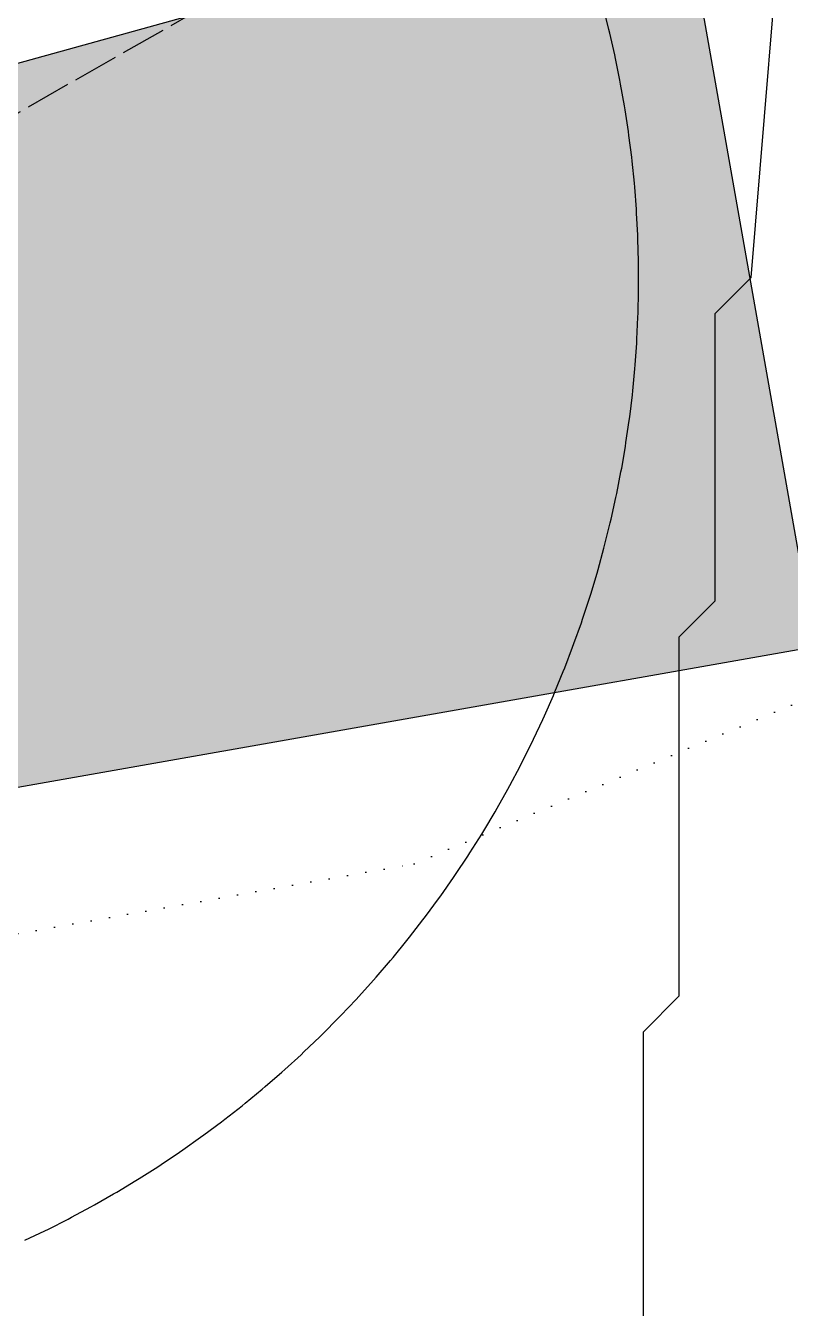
# Model space of a CAD drawing. Header units: metres. Extents: x 284000 to 318000, y 7632000 to 7666000.
# Drawn here: x 296328 to 296540.9, y 7647338 to 7647695.1 of the extents above; entities that cross this region are included whole.
import ezdxf

# ---------------------------------------------------------------- set-up
doc = ezdxf.new("R2010")
doc.units = ezdxf.units.M
doc.header["$LTSCALE"] = 10
doc.linetypes.add('DASHED', pattern=[1.524, 1.27, -0.254])
doc.linetypes.add('DOT', pattern=[0.508, 0, -0.508])
for name, color, linetype in [('HV-KUSTLIJN', 4, 'Continuous'), ('HV-LEIDING', 1, 'Continuous'), ('HV-LNG', 1, 'Continuous'), ('HV-ONDERGROND', 8, 'Continuous'), ('HV-VEILIGHEID', 1, 'Continuous')]:
    doc.layers.add(name, color=color, linetype=linetype)
picture_1 = doc.add_image_def('image1.jpg', size_in_pixel=(3400, 3400))

msp = doc.modelspace()

# ---------------------------------------------------------------- hatches: boundary and pattern name
at = {"layer": 'HV-LNG', "true_color": 0xef233c, "transparency": 33554534}
h = msp.add_hatch(color=1, dxfattribs=at)
h.dxf.hatch_style = 1
h.paths.add_polyline_path([(296446.75, 7648095.43), (295458.5, 7647921.17), (295559.57, 7647347.98), (296547.82, 7647522.24), (296510.18, 7647735.71), (296302.48, 7647678.14), (296301.52, 7647677.9), (296297.21, 7647676.93), (296295.27, 7647676.6), (296290.89, 7647676.05), (296288.93, 7647675.91), (296284.51, 7647675.8), (296282.54, 7647675.85), (296278.14, 7647676.17), (296276.18, 7647676.41), (296271.83, 7647677.16), (296269.91, 7647677.59), (296265.65, 7647678.77), (296263.78, 7647679.39), (296259.66, 7647680.97), (296257.86, 7647681.77), (296253.92, 7647683.76), (296252.2, 7647684.73), (296248.47, 7647687.09), (296246.86, 7647688.22), (296243.38, 7647690.94), (296241.89, 7647692.22), (296238.69, 7647695.27), (296237.33, 7647696.69), (296234.44, 7647700.03), (296233.23, 7647701.59), (296230.69, 7647705.2), (296229.63, 7647706.86), (296227.45, 7647710.7), (296226.57, 7647712.46), (296224.78, 7647716.5), (296224.07, 7647718.33), (296222.68, 7647722.53), (296222.15, 7647724.42), (296221.18, 7647728.73), (296220.85, 7647730.67), (296220.3, 7647735.06), (296220.16, 7647737.02), (296220.05, 7647741.43), (296220.09, 7647743.4), (296220.42, 7647747.81), (296220.66, 7647749.76), (296221.41, 7647754.11), (296221.84, 7647756.04), (296223.02, 7647760.29), (296223.64, 7647762.16), (296225.22, 7647766.28), (296226.02, 7647768.08), (296228, 7647772.03), (296228.97, 7647773.74), (296231.34, 7647777.48), (296232.47, 7647779.09), (296235.18, 7647782.57), (296236.47, 7647784.06), (296239.51, 7647787.26), (296240.94, 7647788.62), (296244.28, 7647791.51), (296245.83, 7647792.72), (296249.44, 7647795.26), (296251.11, 7647796.32), (296254.95, 7647798.49), (296256.71, 7647799.38), (296260.74, 7647801.17), (296262.58, 7647801.88), (296266.77, 7647803.27), (296267.72, 7647803.56), (296487.48, 7647864.47)])

# ---------------------------------------------------------------- linework, layer by layer
at = {"layer": 'HV-KUSTLIJN'}
msp.add_lwpolyline([(296450, 7646485), (296450, 7646565), (296440, 7646575), (296440, 7646605), (296450, 7646615), (296450, 7646825), (296460, 7646835), (296460, 7647015), (296470, 7647025), (296480, 7647255), (296490, 7647265), (296490, 7647325), (296500, 7647335), (296500, 7647415), (296510, 7647425), (296510, 7647525), (296520, 7647535), (296520, 7647615), (296530, 7647625), (296540, 7647745)], dxfattribs=at)
at = {"layer": 'HV-LEIDING', "linetype": 'DASHED'}
msp.add_lwpolyline([(297351.52, 7648040.79), (297364.36, 7647976.86), (296797.25, 7647841.35), (296392.64, 7647708.86), (296262.99, 7647635.05)], dxfattribs=at)
at = {"layer": 'HV-LEIDING', "linetype": 'DOT'}
msp.add_lwpolyline([(294760.27, 7647431.22), (294805.58, 7647174.28), (296436.2, 7647461.8), (296644.9, 7647549.55)], dxfattribs=at)
at = {"layer": 'HV-LNG'}
msp.add_lwpolyline([(295559.57, 7647347.98), (296547.82, 7647522.24), (296510.18, 7647735.71), (296302.48, 7647678.14)], dxfattribs=at)
at = {"layer": 'HV-VEILIGHEID', "linetype": 'DASHED'}
msp.add_lwpolyline([(296327.78, 7647356.96), (296333.32, 7647359.6), (296334.31, 7647360.09), (296339.78, 7647362.86), (296340.76, 7647363.37), (296346.16, 7647366.28), (296347.13, 7647366.82), (296352.46, 7647369.86), (296353.41, 7647370.41), (296358.67, 7647373.58), (296359.6, 7647374.17), (296364.78, 7647377.46), (296365.7, 7647378.07), (296370.8, 7647381.49), (296371.7, 7647382.12), (296376.71, 7647385.66), (296377.6, 7647386.31), (296382.52, 7647389.98), (296383.4, 7647390.65), (296388.23, 7647394.44), (296389.09, 7647395.13), (296393.82, 7647399.04), (296394.66, 7647399.75), (296399.3, 7647403.77), (296400.12, 7647404.51), (296404.66, 7647408.64), (296405.47, 7647409.39), (296409.9, 7647413.64), (296410.69, 7647414.41), (296415.01, 7647418.76), (296415.78, 7647419.55), (296420, 7647424.01), (296420.75, 7647424.82), (296424.86, 7647429.38), (296425.59, 7647430.21), (296429.58, 7647434.86), (296430.29, 7647435.71), (296434.17, 7647440.46), (296434.86, 7647441.33), (296438.62, 7647446.18), (296439.29, 7647447.06), (296442.93, 7647451.99), (296443.57, 7647452.89), (296447.09, 7647457.92), (296447.71, 7647458.83), (296451.11, 7647463.94), (296451.71, 7647464.87), (296454.98, 7647470.06), (296455.55, 7647471), (296458.69, 7647476.27), (296459.25, 7647477.23), (296462.26, 7647482.58), (296462.79, 7647483.55), (296465.67, 7647488.96), (296466.17, 7647489.95), (296468.92, 7647495.43), (296469.4, 7647496.43), (296472, 7647501.98), (296472.46, 7647502.99), (296474.93, 7647508.6), (296475.37, 7647509.62), (296477.7, 7647515.3), (296478.11, 7647516.32), (296480.3, 7647522.05), (296480.68, 7647523.09), (296482.73, 7647528.87), (296483.09, 7647529.92), (296485, 7647535.75), (296485.33, 7647536.8), (296487.09, 7647542.68), (296487.4, 7647543.74), (296489.02, 7647549.66), (296489.3, 7647550.73), (296490.77, 7647556.68), (296491.02, 7647557.76), (296492.35, 7647563.75), (296492.58, 7647564.83), (296493.76, 7647570.85), (296493.96, 7647571.94), (296494.99, 7647577.98), (296495.16, 7647579.08), (296496.05, 7647585.15), (296496.19, 7647586.24), (296496.93, 7647592.33), (296497.04, 7647593.43), (296497.63, 7647599.54), (296497.72, 7647600.64), (296498.16, 7647606.76), (296498.22, 7647607.86), (296498.5, 7647613.99), (296498.54, 7647615.1), (296498.68, 7647621.23), (296498.69, 7647622.33), (296498.67, 7647628.47), (296498.65, 7647629.58), (296498.49, 7647635.71), (296498.44, 7647636.81), (296498.12, 7647642.94), (296498.05, 7647644.04), (296497.59, 7647650.16), (296497.49, 7647651.26), (296496.87, 7647657.36), (296496.75, 7647658.46), (296495.98, 7647664.55), (296495.83, 7647665.64), (296494.91, 7647671.71), (296494.73, 7647672.8), (296493.67, 7647678.84), (296493.46, 7647679.93), (296492.25, 7647685.94), (296492.01, 7647687.02), (296490.65, 7647693.01), (296490.4, 7647694.08), (296488.89, 7647700.03)], dxfattribs=at)

# ---------------------------------------------------------------- pictures from other files: only their frames are drawn
at = {"layer": 'HV-ONDERGROND'}
image = msp.add_image(picture_1, insert=(284000, 7632000), size_in_units=(34000, 34000), dxfattribs=at)

doc.saveas('drawing.dxf')
